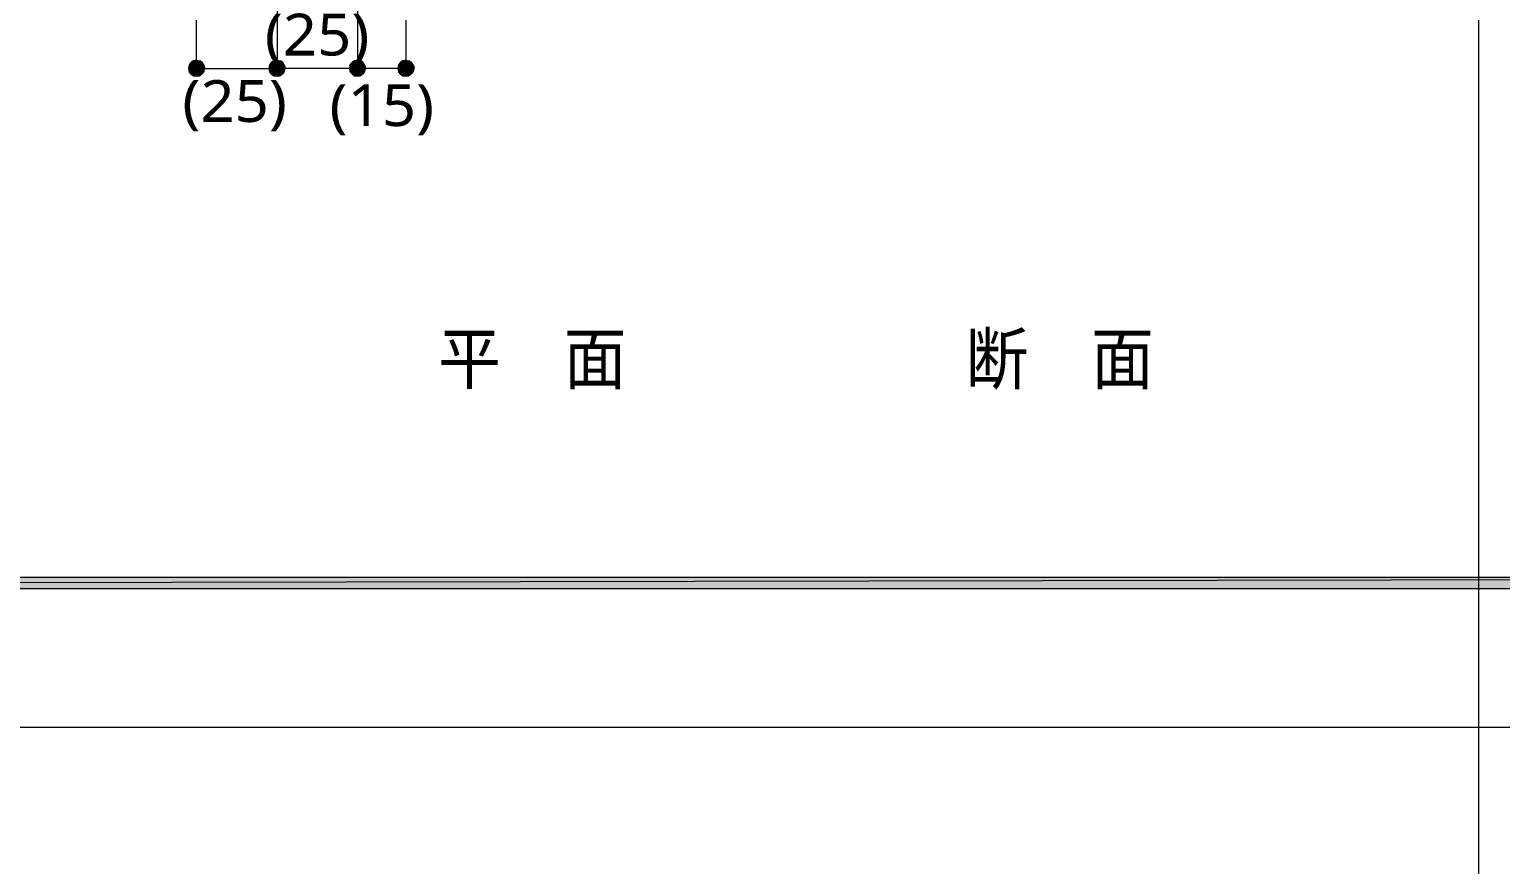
# Model space of a CAD drawing. Header units: millimetres. Extents: x 0 to 420, y 0 to 297.
# Drawn here: x 212.2 to 303.6, y 148.5 to 200.4 of the extents above; entities that cross this region are included whole.
import ezdxf
from ezdxf.enums import TextEntityAlignment as Align

# ---------------------------------------------------------------- set-up
doc = ezdxf.new("R2010")
doc.units = ezdxf.units.MM
doc.styles.add('kst32b', font='NotoSansJP-Variable.ttf')

msp = doc.modelspace()

# ---------------------------------------------------------------- hatches: boundary and pattern name
h = msp.add_hatch(color=7)
h.paths.add_polyline_path([(222.356, 198.395), (222.187, 198.289), (222.546, 197.929), (222.356, 198.395)])
h.paths.add_polyline_path([(222.187, 198.289), (222.546, 197.929), (222.081, 198.12), (222.187, 198.289)])
h.paths.add_polyline_path([(222.546, 197.929), (222.081, 198.12), (222.038, 197.929), (222.546, 197.929)])
h = msp.add_hatch(color=7)
h.paths.add_polyline_path([(222.885, 198.289), (222.737, 198.395), (222.546, 197.929), (222.885, 198.289)])
h.paths.add_polyline_path([(222.737, 198.395), (222.546, 197.929), (222.546, 198.437), (222.737, 198.395)])
h.paths.add_polyline_path([(222.546, 197.929), (222.546, 198.437), (222.356, 198.395), (222.546, 197.929)])
h = msp.add_hatch(color=7)
h.paths.add_polyline_path([(227.351, 198.395), (227.182, 198.289), (227.542, 197.929), (227.351, 198.395)])
h.paths.add_polyline_path([(227.182, 198.289), (227.542, 197.929), (227.076, 198.12), (227.182, 198.289)])
h.paths.add_polyline_path([(227.542, 197.929), (227.076, 198.12), (227.034, 197.929), (227.542, 197.929)])
h = msp.add_hatch(color=7)
h.paths.add_polyline_path([(227.902, 198.289), (227.732, 198.395), (227.542, 197.929), (227.902, 198.289)])
h.paths.add_polyline_path([(227.732, 198.395), (227.542, 197.929), (227.542, 198.437), (227.732, 198.395)])
h.paths.add_polyline_path([(227.542, 197.929), (227.542, 198.437), (227.351, 198.395), (227.542, 197.929)])
h = msp.add_hatch(color=7)
h.paths.add_polyline_path([(232.346, 198.395), (232.198, 198.289), (232.537, 197.929), (232.346, 198.395)])
h.paths.add_polyline_path([(232.198, 198.289), (232.537, 197.929), (232.071, 198.12), (232.198, 198.289)])
h.paths.add_polyline_path([(232.537, 197.929), (232.071, 198.12), (232.05, 197.929), (232.537, 197.929)])
h = msp.add_hatch(color=7)
h.paths.add_polyline_path([(232.897, 198.289), (232.728, 198.395), (232.537, 197.929), (232.897, 198.289)])
h.paths.add_polyline_path([(232.728, 198.395), (232.537, 197.929), (232.537, 198.437), (232.728, 198.395)])
h.paths.add_polyline_path([(232.537, 197.929), (232.537, 198.437), (232.346, 198.395), (232.537, 197.929)])
h = msp.add_hatch(color=7)
h.paths.add_polyline_path([(235.352, 198.395), (235.183, 198.289), (235.543, 197.929), (235.352, 198.395)])
h.paths.add_polyline_path([(235.183, 198.289), (235.543, 197.929), (235.077, 198.12), (235.183, 198.289)])
h.paths.add_polyline_path([(235.543, 197.929), (235.077, 198.12), (235.035, 197.929), (235.543, 197.929)])
h = msp.add_hatch(color=7)
h.paths.add_polyline_path([(235.903, 198.289), (235.733, 198.395), (235.543, 197.929), (235.903, 198.289)])
h.paths.add_polyline_path([(235.733, 198.395), (235.543, 197.929), (235.543, 198.437), (235.733, 198.395)])
h.paths.add_polyline_path([(235.543, 197.929), (235.543, 198.437), (235.352, 198.395), (235.543, 197.929)])
h = msp.add_hatch(color=7)
h.paths.add_polyline_path([(222.038, 197.929), (222.081, 197.739), (222.546, 197.929), (222.038, 197.929)])
h.paths.add_polyline_path([(222.081, 197.739), (222.546, 197.929), (222.187, 197.591), (222.081, 197.739)])
h.paths.add_polyline_path([(222.546, 197.929), (222.187, 197.591), (222.356, 197.464), (222.546, 197.929)])
h = msp.add_hatch(color=7)
h.paths.add_polyline_path([(222.546, 198.141), (222.441, 198.099), (222.546, 197.929), (222.546, 198.141)])
h.paths.add_polyline_path([(222.441, 198.099), (222.546, 197.929), (222.377, 198.035), (222.441, 198.099)])
h.paths.add_polyline_path([(222.546, 197.929), (222.377, 198.035), (222.335, 197.929), (222.546, 197.929)])
h = msp.add_hatch(color=7)
h.paths.add_polyline_path([(222.335, 197.929), (222.377, 197.845), (222.546, 197.929), (222.335, 197.929)])
h.paths.add_polyline_path([(222.377, 197.845), (222.546, 197.929), (222.441, 197.76), (222.377, 197.845)])
h.paths.add_polyline_path([(222.546, 197.929), (222.441, 197.76), (222.546, 197.739), (222.546, 197.929)])
for points in [[(222.356, 197.464), (222.546, 197.443), (222.546, 197.929), (222.356, 197.464)], [(227.351, 197.464), (227.542, 197.443), (227.542, 197.929), (227.351, 197.464)], [(232.346, 197.464), (232.537, 197.443), (232.537, 197.929), (232.346, 197.464)], [(235.352, 197.464), (235.543, 197.443), (235.543, 197.929), (235.352, 197.464)]]:
    msp.add_hatch(color=7).paths.add_polyline_path(points)
h = msp.add_hatch(color=7)
h.paths.add_polyline_path([(223.012, 197.739), (223.033, 197.929), (222.546, 197.929), (223.012, 197.739)])
h.paths.add_polyline_path([(223.033, 197.929), (222.546, 197.929), (223.012, 198.12), (223.033, 197.929)])
h.paths.add_polyline_path([(222.546, 197.929), (223.012, 198.12), (222.885, 198.289), (222.546, 197.929)])
h = msp.add_hatch(color=7)
h.paths.add_polyline_path([(222.737, 197.929), (222.716, 198.035), (222.546, 197.929), (222.737, 197.929)])
h.paths.add_polyline_path([(222.716, 198.035), (222.546, 197.929), (222.652, 198.099), (222.716, 198.035)])
h.paths.add_polyline_path([(222.546, 197.929), (222.652, 198.099), (222.546, 198.141), (222.546, 197.929)])
h = msp.add_hatch(color=7)
h.paths.add_polyline_path([(222.546, 197.739), (222.652, 197.76), (222.546, 197.929), (222.546, 197.739)])
h.paths.add_polyline_path([(222.652, 197.76), (222.546, 197.929), (222.716, 197.845), (222.652, 197.76)])
h.paths.add_polyline_path([(222.546, 197.929), (222.716, 197.845), (222.737, 197.929), (222.546, 197.929)])
h = msp.add_hatch(color=7)
h.paths.add_polyline_path([(222.546, 197.443), (222.737, 197.464), (222.546, 197.929), (222.546, 197.443)])
h.paths.add_polyline_path([(222.737, 197.464), (222.546, 197.929), (222.885, 197.591), (222.737, 197.464)])
h.paths.add_polyline_path([(222.546, 197.929), (222.885, 197.591), (223.012, 197.739), (222.546, 197.929)])
h = msp.add_hatch(color=7)
h.paths.add_polyline_path([(227.034, 197.929), (227.076, 197.739), (227.542, 197.929), (227.034, 197.929)])
h.paths.add_polyline_path([(227.076, 197.739), (227.542, 197.929), (227.182, 197.591), (227.076, 197.739)])
h.paths.add_polyline_path([(227.542, 197.929), (227.182, 197.591), (227.351, 197.464), (227.542, 197.929)])
h = msp.add_hatch(color=7)
h.paths.add_polyline_path([(227.542, 198.141), (227.436, 198.099), (227.542, 197.929), (227.542, 198.141)])
h.paths.add_polyline_path([(227.436, 198.099), (227.542, 197.929), (227.372, 198.035), (227.436, 198.099)])
h.paths.add_polyline_path([(227.542, 197.929), (227.372, 198.035), (227.351, 197.929), (227.542, 197.929)])
h = msp.add_hatch(color=7)
h.paths.add_polyline_path([(227.542, 198.141), (227.436, 198.099), (227.542, 197.929), (227.542, 198.141)])
h.paths.add_polyline_path([(227.436, 198.099), (227.542, 197.929), (227.372, 198.035), (227.436, 198.099)])
h.paths.add_polyline_path([(227.542, 197.929), (227.372, 198.035), (227.351, 197.929), (227.542, 197.929)])
h = msp.add_hatch(color=7)
h.paths.add_polyline_path([(227.351, 197.929), (227.372, 197.845), (227.542, 197.929), (227.351, 197.929)])
h.paths.add_polyline_path([(227.372, 197.845), (227.542, 197.929), (227.436, 197.76), (227.372, 197.845)])
h.paths.add_polyline_path([(227.542, 197.929), (227.436, 197.76), (227.542, 197.739), (227.542, 197.929)])
h = msp.add_hatch(color=7)
h.paths.add_polyline_path([(227.351, 197.929), (227.372, 197.845), (227.542, 197.929), (227.351, 197.929)])
h.paths.add_polyline_path([(227.372, 197.845), (227.542, 197.929), (227.436, 197.76), (227.372, 197.845)])
h.paths.add_polyline_path([(227.542, 197.929), (227.436, 197.76), (227.542, 197.739), (227.542, 197.929)])
h = msp.add_hatch(color=7)
h.paths.add_polyline_path([(228.007, 197.739), (228.05, 197.929), (227.542, 197.929), (228.007, 197.739)])
h.paths.add_polyline_path([(228.05, 197.929), (227.542, 197.929), (228.007, 198.12), (228.05, 197.929)])
h.paths.add_polyline_path([(227.542, 197.929), (228.007, 198.12), (227.902, 198.289), (227.542, 197.929)])
h = msp.add_hatch(color=7)
h.paths.add_polyline_path([(227.732, 197.929), (227.711, 198.035), (227.542, 197.929), (227.732, 197.929)])
h.paths.add_polyline_path([(227.711, 198.035), (227.542, 197.929), (227.647, 198.099), (227.711, 198.035)])
h.paths.add_polyline_path([(227.542, 197.929), (227.647, 198.099), (227.542, 198.141), (227.542, 197.929)])
h = msp.add_hatch(color=7)
h.paths.add_polyline_path([(227.732, 197.929), (227.711, 198.035), (227.542, 197.929), (227.732, 197.929)])
h.paths.add_polyline_path([(227.711, 198.035), (227.542, 197.929), (227.647, 198.099), (227.711, 198.035)])
h.paths.add_polyline_path([(227.542, 197.929), (227.647, 198.099), (227.542, 198.141), (227.542, 197.929)])
h = msp.add_hatch(color=7)
h.paths.add_polyline_path([(227.542, 197.739), (227.647, 197.76), (227.542, 197.929), (227.542, 197.739)])
h.paths.add_polyline_path([(227.647, 197.76), (227.542, 197.929), (227.711, 197.845), (227.647, 197.76)])
h.paths.add_polyline_path([(227.542, 197.929), (227.711, 197.845), (227.732, 197.929), (227.542, 197.929)])
h = msp.add_hatch(color=7)
h.paths.add_polyline_path([(227.542, 197.739), (227.647, 197.76), (227.542, 197.929), (227.542, 197.739)])
h.paths.add_polyline_path([(227.647, 197.76), (227.542, 197.929), (227.711, 197.845), (227.647, 197.76)])
h.paths.add_polyline_path([(227.542, 197.929), (227.711, 197.845), (227.732, 197.929), (227.542, 197.929)])
h = msp.add_hatch(color=7)
h.paths.add_polyline_path([(227.542, 197.443), (227.732, 197.464), (227.542, 197.929), (227.542, 197.443)])
h.paths.add_polyline_path([(227.732, 197.464), (227.542, 197.929), (227.902, 197.591), (227.732, 197.464)])
h.paths.add_polyline_path([(227.542, 197.929), (227.902, 197.591), (228.007, 197.739), (227.542, 197.929)])
h = msp.add_hatch(color=7)
h.paths.add_polyline_path([(232.05, 197.929), (232.071, 197.739), (232.537, 197.929), (232.05, 197.929)])
h.paths.add_polyline_path([(232.071, 197.739), (232.537, 197.929), (232.198, 197.591), (232.071, 197.739)])
h.paths.add_polyline_path([(232.537, 197.929), (232.198, 197.591), (232.346, 197.464), (232.537, 197.929)])
h = msp.add_hatch(color=7)
h.paths.add_polyline_path([(232.537, 198.141), (232.431, 198.099), (232.537, 197.929), (232.537, 198.141)])
h.paths.add_polyline_path([(232.431, 198.099), (232.537, 197.929), (232.368, 198.035), (232.431, 198.099)])
h.paths.add_polyline_path([(232.537, 197.929), (232.368, 198.035), (232.346, 197.929), (232.537, 197.929)])
h = msp.add_hatch(color=7)
h.paths.add_polyline_path([(232.537, 198.141), (232.431, 198.099), (232.537, 197.929), (232.537, 198.141)])
h.paths.add_polyline_path([(232.431, 198.099), (232.537, 197.929), (232.368, 198.035), (232.431, 198.099)])
h.paths.add_polyline_path([(232.537, 197.929), (232.368, 198.035), (232.346, 197.929), (232.537, 197.929)])
h = msp.add_hatch(color=7)
h.paths.add_polyline_path([(232.346, 197.929), (232.368, 197.845), (232.537, 197.929), (232.346, 197.929)])
h.paths.add_polyline_path([(232.368, 197.845), (232.537, 197.929), (232.431, 197.76), (232.368, 197.845)])
h.paths.add_polyline_path([(232.537, 197.929), (232.431, 197.76), (232.537, 197.739), (232.537, 197.929)])
h = msp.add_hatch(color=7)
h.paths.add_polyline_path([(232.346, 197.929), (232.368, 197.845), (232.537, 197.929), (232.346, 197.929)])
h.paths.add_polyline_path([(232.368, 197.845), (232.537, 197.929), (232.431, 197.76), (232.368, 197.845)])
h.paths.add_polyline_path([(232.537, 197.929), (232.431, 197.76), (232.537, 197.739), (232.537, 197.929)])
h = msp.add_hatch(color=7)
h.paths.add_polyline_path([(233.003, 197.739), (233.045, 197.929), (232.537, 197.929), (233.003, 197.739)])
h.paths.add_polyline_path([(233.045, 197.929), (232.537, 197.929), (233.003, 198.12), (233.045, 197.929)])
h.paths.add_polyline_path([(232.537, 197.929), (233.003, 198.12), (232.897, 198.289), (232.537, 197.929)])
h = msp.add_hatch(color=7)
h.paths.add_polyline_path([(232.749, 197.929), (232.706, 198.035), (232.537, 197.929), (232.749, 197.929)])
h.paths.add_polyline_path([(232.706, 198.035), (232.537, 197.929), (232.643, 198.099), (232.706, 198.035)])
h.paths.add_polyline_path([(232.537, 197.929), (232.643, 198.099), (232.537, 198.141), (232.537, 197.929)])
h = msp.add_hatch(color=7)
h.paths.add_polyline_path([(232.749, 197.929), (232.706, 198.035), (232.537, 197.929), (232.749, 197.929)])
h.paths.add_polyline_path([(232.706, 198.035), (232.537, 197.929), (232.643, 198.099), (232.706, 198.035)])
h.paths.add_polyline_path([(232.537, 197.929), (232.643, 198.099), (232.537, 198.141), (232.537, 197.929)])
h = msp.add_hatch(color=7)
h.paths.add_polyline_path([(232.537, 197.739), (232.643, 197.76), (232.537, 197.929), (232.537, 197.739)])
h.paths.add_polyline_path([(232.643, 197.76), (232.537, 197.929), (232.706, 197.845), (232.643, 197.76)])
h.paths.add_polyline_path([(232.537, 197.929), (232.706, 197.845), (232.749, 197.929), (232.537, 197.929)])
h = msp.add_hatch(color=7)
h.paths.add_polyline_path([(232.537, 197.739), (232.643, 197.76), (232.537, 197.929), (232.537, 197.739)])
h.paths.add_polyline_path([(232.643, 197.76), (232.537, 197.929), (232.706, 197.845), (232.643, 197.76)])
h.paths.add_polyline_path([(232.537, 197.929), (232.706, 197.845), (232.749, 197.929), (232.537, 197.929)])
h = msp.add_hatch(color=7)
h.paths.add_polyline_path([(232.537, 197.443), (232.728, 197.464), (232.537, 197.929), (232.537, 197.443)])
h.paths.add_polyline_path([(232.728, 197.464), (232.537, 197.929), (232.897, 197.591), (232.728, 197.464)])
h.paths.add_polyline_path([(232.537, 197.929), (232.897, 197.591), (233.003, 197.739), (232.537, 197.929)])
h = msp.add_hatch(color=7)
h.paths.add_polyline_path([(235.035, 197.929), (235.077, 197.739), (235.543, 197.929), (235.035, 197.929)])
h.paths.add_polyline_path([(235.077, 197.739), (235.543, 197.929), (235.183, 197.591), (235.077, 197.739)])
h.paths.add_polyline_path([(235.543, 197.929), (235.183, 197.591), (235.352, 197.464), (235.543, 197.929)])
h = msp.add_hatch(color=7)
h.paths.add_polyline_path([(235.543, 198.141), (235.437, 198.099), (235.543, 197.929), (235.543, 198.141)])
h.paths.add_polyline_path([(235.437, 198.099), (235.543, 197.929), (235.373, 198.035), (235.437, 198.099)])
h.paths.add_polyline_path([(235.543, 197.929), (235.373, 198.035), (235.331, 197.929), (235.543, 197.929)])
h = msp.add_hatch(color=7)
h.paths.add_polyline_path([(235.331, 197.929), (235.373, 197.845), (235.543, 197.929), (235.331, 197.929)])
h.paths.add_polyline_path([(235.373, 197.845), (235.543, 197.929), (235.437, 197.76), (235.373, 197.845)])
h.paths.add_polyline_path([(235.543, 197.929), (235.437, 197.76), (235.543, 197.739), (235.543, 197.929)])
h = msp.add_hatch(color=7)
h.paths.add_polyline_path([(236.008, 197.739), (236.051, 197.929), (235.543, 197.929), (236.008, 197.739)])
h.paths.add_polyline_path([(236.051, 197.929), (235.543, 197.929), (236.008, 198.12), (236.051, 197.929)])
h.paths.add_polyline_path([(235.543, 197.929), (236.008, 198.12), (235.903, 198.289), (235.543, 197.929)])
h = msp.add_hatch(color=7)
h.paths.add_polyline_path([(235.733, 197.929), (235.712, 198.035), (235.543, 197.929), (235.733, 197.929)])
h.paths.add_polyline_path([(235.712, 198.035), (235.543, 197.929), (235.649, 198.099), (235.712, 198.035)])
h.paths.add_polyline_path([(235.543, 197.929), (235.649, 198.099), (235.543, 198.141), (235.543, 197.929)])
h = msp.add_hatch(color=7)
h.paths.add_polyline_path([(235.543, 197.739), (235.649, 197.76), (235.543, 197.929), (235.543, 197.739)])
h.paths.add_polyline_path([(235.649, 197.76), (235.543, 197.929), (235.712, 197.845), (235.649, 197.76)])
h.paths.add_polyline_path([(235.543, 197.929), (235.712, 197.845), (235.733, 197.929), (235.543, 197.929)])
h = msp.add_hatch(color=7)
h.paths.add_polyline_path([(235.543, 197.443), (235.733, 197.464), (235.543, 197.929), (235.543, 197.443)])
h.paths.add_polyline_path([(235.733, 197.464), (235.543, 197.929), (235.903, 197.591), (235.733, 197.464)])
h.paths.add_polyline_path([(235.543, 197.929), (235.903, 197.591), (236.008, 197.739), (235.543, 197.929)])
h = msp.add_hatch(color=7)
h.paths.add_polyline_path([(394.166, 165.629), (394.166, 166.328), (26.183, 165.629), (394.166, 165.629)])
h.paths.add_polyline_path([(394.166, 166.328), (26.183, 165.629), (26.183, 166.328), (394.166, 166.328)])

# ---------------------------------------------------------------- linework, layer by layer
at = {"lineweight": 13}
for points in [[(302.175, 285.983), (302.175, 45.995)], [(222.546, 197.929), (222.546, 203.941)], [(227.542, 203.941), (227.542, 197.908)], [(232.537, 203.941), (232.537, 197.908)], [(235.543, 203.941), (235.543, 197.908)], [(227.542, 199.94), (227.542, 197.908)], [(232.537, 199.94), (232.537, 197.908)], [(222.546, 197.929), (222.546, 197.908)], [(222.737, 197.929), (223.943, 197.929)], [(223.943, 197.929), (227.139, 197.929)], [(227.351, 197.929), (227.139, 197.929)], [(227.732, 197.929), (227.944, 197.929)], [(232.135, 197.929), (227.944, 197.929)], [(232.346, 197.929), (232.135, 197.929)], [(232.749, 197.929), (232.939, 197.929)], [(235.141, 197.929), (232.939, 197.929)], [(235.331, 197.929), (235.141, 197.929)], [(394.166, 156.993), (26.183, 156.993)]]:
    msp.add_lwpolyline(points, dxfattribs=at)
at = {"lineweight": 0}
for points in [[(222.356, 198.395), (222.187, 198.289), (222.546, 197.929)], [(222.546, 197.929), (222.546, 198.437), (222.356, 198.395)], [(222.737, 198.395), (222.546, 197.929), (222.546, 198.437)], [(222.885, 198.289), (222.737, 198.395), (222.546, 197.929)], [(227.351, 198.395), (227.182, 198.289), (227.542, 197.929)], [(227.542, 197.929), (227.542, 198.437), (227.351, 198.395)], [(227.732, 198.395), (227.542, 197.929), (227.542, 198.437)], [(227.902, 198.289), (227.732, 198.395), (227.542, 197.929)], [(232.346, 198.395), (232.198, 198.289), (232.537, 197.929)], [(232.537, 197.929), (232.537, 198.437), (232.346, 198.395)], [(232.728, 198.395), (232.537, 197.929), (232.537, 198.437)], [(232.897, 198.289), (232.728, 198.395), (232.537, 197.929)], [(235.352, 198.395), (235.183, 198.289), (235.543, 197.929)], [(235.543, 197.929), (235.543, 198.437), (235.352, 198.395)], [(235.733, 198.395), (235.543, 197.929), (235.543, 198.437)], [(235.903, 198.289), (235.733, 198.395), (235.543, 197.929)], [(222.546, 197.929), (222.081, 198.12), (222.038, 197.929)], [(222.038, 197.929), (222.081, 197.739), (222.546, 197.929)], [(222.187, 198.289), (222.546, 197.929), (222.081, 198.12)], [(222.081, 197.739), (222.546, 197.929), (222.187, 197.591)], [(222.546, 197.929), (222.187, 197.591), (222.356, 197.464)], [(222.546, 197.929), (222.377, 198.035), (222.335, 197.929)], [(222.335, 197.929), (222.377, 197.845), (222.546, 197.929)], [(222.356, 197.464), (222.546, 197.443), (222.546, 197.929)], [(222.441, 198.099), (222.546, 197.929), (222.377, 198.035)], [(222.377, 197.845), (222.546, 197.929), (222.441, 197.76)], [(222.546, 198.141), (222.441, 198.099), (222.546, 197.929)], [(222.546, 197.929), (222.441, 197.76), (222.546, 197.739)], [(222.546, 197.929), (223.012, 198.12), (222.885, 198.289)], [(222.546, 197.929), (222.652, 198.099), (222.546, 198.141)], [(223.033, 197.929), (222.546, 197.929), (223.012, 198.12)], [(222.716, 198.035), (222.546, 197.929), (222.652, 198.099)], [(222.737, 197.929), (222.716, 198.035), (222.546, 197.929)], [(222.546, 197.739), (222.652, 197.76), (222.546, 197.929)], [(222.652, 197.76), (222.546, 197.929), (222.716, 197.845)], [(222.546, 197.929), (222.716, 197.845), (222.737, 197.929)], [(222.546, 197.443), (222.737, 197.464), (222.546, 197.929)], [(222.737, 197.464), (222.546, 197.929), (222.885, 197.591)], [(222.546, 197.929), (222.885, 197.591), (223.012, 197.739)], [(223.012, 197.739), (223.033, 197.929), (222.546, 197.929)], [(227.542, 197.929), (227.076, 198.12), (227.034, 197.929)], [(227.034, 197.929), (227.076, 197.739), (227.542, 197.929)], [(227.182, 198.289), (227.542, 197.929), (227.076, 198.12)], [(227.076, 197.739), (227.542, 197.929), (227.182, 197.591)], [(227.542, 197.929), (227.182, 197.591), (227.351, 197.464)], [(227.542, 197.929), (227.372, 198.035), (227.351, 197.929)], [(227.542, 197.929), (227.372, 198.035), (227.351, 197.929)], [(227.351, 197.929), (227.372, 197.845), (227.542, 197.929)], [(227.351, 197.929), (227.372, 197.845), (227.542, 197.929)], [(227.351, 197.464), (227.542, 197.443), (227.542, 197.929)], [(227.436, 198.099), (227.542, 197.929), (227.372, 198.035)], [(227.436, 198.099), (227.542, 197.929), (227.372, 198.035)], [(227.372, 197.845), (227.542, 197.929), (227.436, 197.76)], [(227.372, 197.845), (227.542, 197.929), (227.436, 197.76)], [(227.542, 198.141), (227.436, 198.099), (227.542, 197.929)], [(227.542, 198.141), (227.436, 198.099), (227.542, 197.929)], [(227.542, 197.929), (227.436, 197.76), (227.542, 197.739)], [(227.542, 197.929), (227.436, 197.76), (227.542, 197.739)], [(227.542, 197.929), (228.007, 198.12), (227.902, 198.289)], [(227.542, 197.929), (227.647, 198.099), (227.542, 198.141)], [(227.542, 197.929), (227.647, 198.099), (227.542, 198.141)], [(228.05, 197.929), (227.542, 197.929), (228.007, 198.12)], [(227.711, 198.035), (227.542, 197.929), (227.647, 198.099)], [(227.711, 198.035), (227.542, 197.929), (227.647, 198.099)], [(227.732, 197.929), (227.711, 198.035), (227.542, 197.929)], [(227.732, 197.929), (227.711, 198.035), (227.542, 197.929)], [(227.542, 197.739), (227.647, 197.76), (227.542, 197.929)], [(227.647, 197.76), (227.542, 197.929), (227.711, 197.845)], [(227.542, 197.929), (227.711, 197.845), (227.732, 197.929)], [(227.542, 197.739), (227.647, 197.76), (227.542, 197.929)], [(227.647, 197.76), (227.542, 197.929), (227.711, 197.845)], [(227.542, 197.929), (227.711, 197.845), (227.732, 197.929)], [(227.542, 197.443), (227.732, 197.464), (227.542, 197.929)], [(227.732, 197.464), (227.542, 197.929), (227.902, 197.591)], [(227.542, 197.929), (227.902, 197.591), (228.007, 197.739)], [(228.007, 197.739), (228.05, 197.929), (227.542, 197.929)], [(232.537, 197.929), (232.071, 198.12), (232.05, 197.929)], [(232.05, 197.929), (232.071, 197.739), (232.537, 197.929)], [(232.198, 198.289), (232.537, 197.929), (232.071, 198.12)], [(232.071, 197.739), (232.537, 197.929), (232.198, 197.591)], [(232.537, 197.929), (232.198, 197.591), (232.346, 197.464)], [(232.537, 197.929), (232.368, 198.035), (232.346, 197.929)], [(232.537, 197.929), (232.368, 198.035), (232.346, 197.929)], [(232.346, 197.929), (232.368, 197.845), (232.537, 197.929)], [(232.346, 197.929), (232.368, 197.845), (232.537, 197.929)], [(232.346, 197.464), (232.537, 197.443), (232.537, 197.929)], [(232.431, 198.099), (232.537, 197.929), (232.368, 198.035)], [(232.431, 198.099), (232.537, 197.929), (232.368, 198.035)], [(232.368, 197.845), (232.537, 197.929), (232.431, 197.76)], [(232.368, 197.845), (232.537, 197.929), (232.431, 197.76)], [(232.537, 198.141), (232.431, 198.099), (232.537, 197.929)], [(232.537, 198.141), (232.431, 198.099), (232.537, 197.929)], [(232.537, 197.929), (232.431, 197.76), (232.537, 197.739)], [(232.537, 197.929), (232.431, 197.76), (232.537, 197.739)], [(232.537, 197.929), (233.003, 198.12), (232.897, 198.289)], [(232.537, 197.929), (232.643, 198.099), (232.537, 198.141)], [(232.537, 197.929), (232.643, 198.099), (232.537, 198.141)], [(233.045, 197.929), (232.537, 197.929), (233.003, 198.12)], [(232.706, 198.035), (232.537, 197.929), (232.643, 198.099)], [(232.706, 198.035), (232.537, 197.929), (232.643, 198.099)], [(232.749, 197.929), (232.706, 198.035), (232.537, 197.929)], [(232.749, 197.929), (232.706, 198.035), (232.537, 197.929)], [(232.537, 197.739), (232.643, 197.76), (232.537, 197.929)], [(232.643, 197.76), (232.537, 197.929), (232.706, 197.845)], [(232.537, 197.929), (232.706, 197.845), (232.749, 197.929)], [(232.537, 197.739), (232.643, 197.76), (232.537, 197.929)], [(232.643, 197.76), (232.537, 197.929), (232.706, 197.845)], [(232.537, 197.929), (232.706, 197.845), (232.749, 197.929)], [(232.537, 197.443), (232.728, 197.464), (232.537, 197.929)], [(232.728, 197.464), (232.537, 197.929), (232.897, 197.591)], [(232.537, 197.929), (232.897, 197.591), (233.003, 197.739)], [(233.003, 197.739), (233.045, 197.929), (232.537, 197.929)], [(235.543, 197.929), (235.077, 198.12), (235.035, 197.929)], [(235.035, 197.929), (235.077, 197.739), (235.543, 197.929)], [(235.183, 198.289), (235.543, 197.929), (235.077, 198.12)], [(235.077, 197.739), (235.543, 197.929), (235.183, 197.591)], [(235.543, 197.929), (235.183, 197.591), (235.352, 197.464)], [(235.543, 197.929), (235.373, 198.035), (235.331, 197.929)], [(235.331, 197.929), (235.373, 197.845), (235.543, 197.929)], [(235.352, 197.464), (235.543, 197.443), (235.543, 197.929)], [(235.437, 198.099), (235.543, 197.929), (235.373, 198.035)], [(235.373, 197.845), (235.543, 197.929), (235.437, 197.76)], [(235.543, 198.141), (235.437, 198.099), (235.543, 197.929)], [(235.543, 197.929), (235.437, 197.76), (235.543, 197.739)], [(235.543, 197.929), (236.008, 198.12), (235.903, 198.289)], [(235.543, 197.929), (235.649, 198.099), (235.543, 198.141)], [(236.051, 197.929), (235.543, 197.929), (236.008, 198.12)], [(235.712, 198.035), (235.543, 197.929), (235.649, 198.099)], [(235.733, 197.929), (235.712, 198.035), (235.543, 197.929)], [(235.543, 197.739), (235.649, 197.76), (235.543, 197.929)], [(235.649, 197.76), (235.543, 197.929), (235.712, 197.845)], [(235.543, 197.929), (235.712, 197.845), (235.733, 197.929)], [(235.543, 197.443), (235.733, 197.464), (235.543, 197.929)], [(235.733, 197.464), (235.543, 197.929), (235.903, 197.591)], [(235.543, 197.929), (235.903, 197.591), (236.008, 197.739)], [(236.008, 197.739), (236.051, 197.929), (235.543, 197.929)], [(394.166, 165.629), (394.166, 166.328), (26.183, 165.629)], [(394.166, 166.328), (26.183, 165.629), (26.183, 166.328)]]:
    msp.add_lwpolyline(points, close=True, dxfattribs=at)

# ---------------------------------------------------------------- texts
at = {"style": 'kst32b'}
for s, height, p, p2 in [('(25)', 2.5989, (226.78, 198.734), (233.277, 198.734)), ('(25)', 2.5989, (221.657, 194.606), (228.155, 194.606)), ('(15)', 2.5989, (230.801, 194.352), (237.299, 194.352)), ('断\u3000面', 3.1187, (270.32, 178.35), (282.015, 178.35)), ('平\u3000面', 3.1187, (237.554, 178.35), (249.249, 178.35))]:
    msp.add_text(s, height=height, dxfattribs=at).set_placement(p, p2, align=Align.FIT)

doc.saveas('drawing.dxf')
